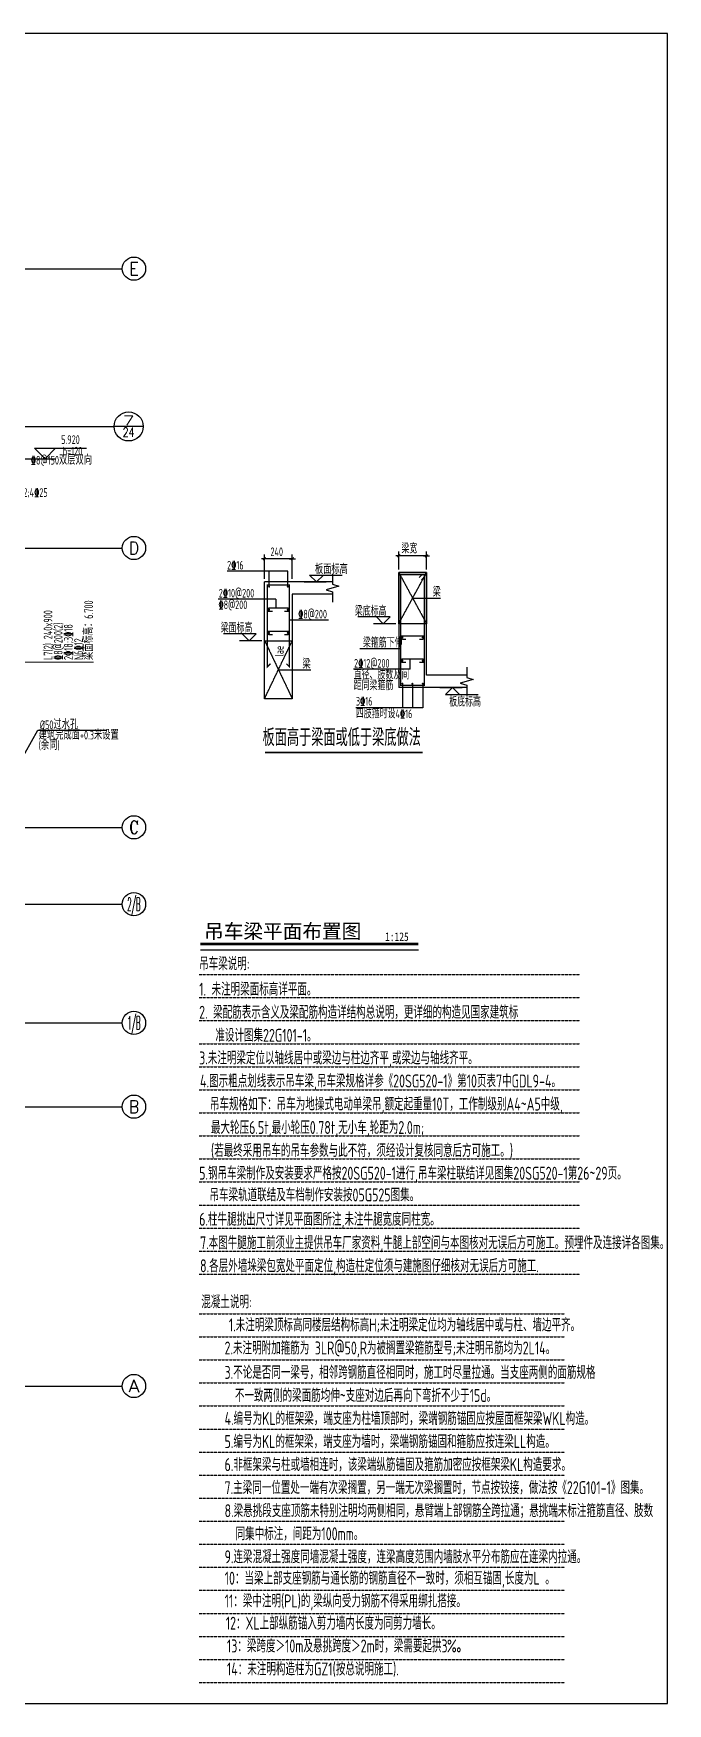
# Model space of a CAD drawing. Extents: x 254514 to 862351, y -189244 to 655075.
# Drawn here: x 371854 to 399076, y -7022 to 64728 of the extents above; entities that cross this region are included whole.
import ezdxf
from ezdxf.enums import TextEntityAlignment as Align

# ---------------------------------------------------------------- set-up
doc = ezdxf.new("R2010")
doc.units = 0
doc.header["$LTSCALE"] = 10
doc.linetypes.add('CENTER2', pattern=[1.125, 0.75, -0.125, 0.125, -0.125])
doc.linetypes.add('DASH', pattern=[0.35, 0.25, -0.1])
doc.layers.get('0').update_dxf_attribs({"linetype": 'CONTINUOUS'})
for name, color, linetype in [('AXIS_TEXT', 7, 'CONTINUOUS'), ('结-板-标注', 2, 'CONTINUOUS'), ('结-柱', 2, 'CONTINUOUS'), ('结-标注', 3, 'CONTINUOUS'), ('结-梁-X编号', 81, 'CONTINUOUS'), ('结-梁-Y编号', 201, 'CONTINUOUS'), ('结-详图-标注', 84, 'CONTINUOUS'), ('结-详图-轮廓', 7, 'CONTINUOUS'), ('结-详图-钢筋', 1, 'CONTINUOUS'), ('结-轴网', 10, 'CENTER2'), ('结-轴网-标注', 14, 'CONTINUOUS')]:
    doc.layers.add(name, color=color, linetype=linetype)
doc.layers.add('结-隐线', color=59, linetype='CONTINUOUS', plot=False)
doc.styles.add('$RECOVER_230518134739-11', font='txt')
doc.styles.add('-黑体', font='simhei.ttf', dxfattribs={"width": 0.7})
doc.styles.add('_TCH_AXIS', font='COMPLEX', dxfattribs={"bigfont": 'GBCBIG'})
doc.styles.add('_TCH_LABEL', font='COMPLEX', dxfattribs={"bigfont": 'GBCBIG'})
doc.styles.add('BW_Rein', font='tssdeng.shx', dxfattribs={"width": 0.7, "bigfont": 'hztxt-tsz.shx'})
doc.styles.add('COMPLEX', font='COMPLEX')
doc.styles.add('TSSD', font='tssdeng.shx', dxfattribs={"width": 0.7, "bigfont": 'tssdchn.shx'})
doc.styles.add('TSSD_Label', font='Tssdeng.shx', dxfattribs={"width": 0.7, "bigfont": 'hztxt.shx'})
doc.styles.add('TSSD_Rein', font='tssdeng.shx', dxfattribs={"width": 0.7, "bigfont": 'hztxt.shx'})

# ---------------------------------------------------------------- blocks, each defined once
blk = doc.blocks.new('_AXISO')
blk.add_circle((0, 0), 0.5)
at = {"layer": 'AXIS_TEXT', "style": 'COMPLEX', "width": 1.041667}
blk.add_attdef('A', text='', height=0.56, dxfattribs=at).set_placement((-0.25, -0.28), (0.25, -0.28), align=Align.FIT)
blk = doc.blocks.new('QZF-HY-CJ-01A')
at = {"layer": '结-轴网-标注'}
for p, q in [((96875, 48000), (101800, 48000)), ((96875, 36000), (101800, 36000)), ((96875, 24000), (101800, 24000)), ((96875, 20700), (101800, 20700)), ((96875, 15600), (101800, 15600)), ((96875, 12000), (101800, 12000)), ((96875, 0), (101800, 0))]:
    blk.add_line(p, q, dxfattribs=at)
ref = blk.add_blockref('_AXISO', (102300, 48000), dxfattribs=dict(at, xscale=1000, yscale=1000, zscale=1000))
ref.add_attrib('A', 'E', dxfattribs={"layer": 'AXIS_TEXT', "height": 557, "style": '_TCH_AXIS'}).set_placement((102088, 47722), (102512, 47722), align=Align.FIT)
ref = blk.add_blockref('_AXISO', (102300, 36000), dxfattribs=dict(at, xscale=1000, yscale=1000, zscale=1000))
ref.add_attrib('A', 'D', dxfattribs={"layer": 'AXIS_TEXT', "height": 544, "style": '_TCH_AXIS'}).set_placement((102080, 35728), (102520, 35728), align=Align.FIT)
ref = blk.add_blockref('_AXISO', (102300, 24000), dxfattribs=dict(at, xscale=1000, yscale=1000, zscale=1000))
ref.add_attrib('A', 'C', dxfattribs={"layer": 'AXIS_TEXT', "height": 570, "style": '_TCH_AXIS'}).set_placement((102097, 23715), (102503, 23715), align=Align.FIT)
ref = blk.add_blockref('_AXISO', (102300, 20700), dxfattribs=dict(at, xscale=1000, yscale=1000, zscale=1000))
ref.add_attrib('A', '2/B', dxfattribs={"layer": 'AXIS_TEXT', "height": 565.7, "style": '_TCH_AXIS', "width": 0.355932}).set_placement((102017, 20417), (102583, 20417), align=Align.FIT)
ref = blk.add_blockref('_AXISO', (102300, 15600), dxfattribs=dict(at, xscale=1000, yscale=1000, zscale=1000))
ref.add_attrib('A', '1/B', dxfattribs={"layer": 'AXIS_TEXT', "height": 565.7, "style": '_TCH_AXIS', "width": 0.388889}).set_placement((102017, 15317), (102583, 15317), align=Align.FIT)
ref = blk.add_blockref('_AXISO', (102300, 12000), dxfattribs=dict(at, xscale=1000, yscale=1000, zscale=1000))
ref.add_attrib('A', 'B', dxfattribs={"layer": 'AXIS_TEXT', "height": 544, "style": '_TCH_AXIS'}).set_placement((102080, 11728), (102520, 11728), align=Align.FIT)
ref = blk.add_blockref('_AXISO', (102300, 0), dxfattribs=dict(at, xscale=1000, yscale=1000, zscale=1000))
ref.add_attrib('A', 'A', dxfattribs={"layer": 'AXIS_TEXT', "height": 531, "style": '_TCH_AXIS'}).set_placement((102072, -266), (102528, -266), align=Align.FIT)
blk = doc.blocks.new('_DIMX')
blk.add_line((-150, 0), (150, 0))
at = {"const_width": 50}
blk.add_lwpolyline([(-70, -70), (70, 70)], dxfattribs=at)
blk = doc.blocks.new('板面高于梁面或低于梁底做法')
at = {"layer": '结-详图-标注'}
for p, q in [((0, 4140), (0, 4985)), ((959, 4835), (1, 4835)), ((960, 4140), (960, 4985)), ((4629, 4465), (4629, 5085)), ((5588, 4935), (4629, 4935)), ((5589, 4465), (5589, 5085)), ((803, 4409), (-1291, 4409)), ((160, 3875), (160, 4409)), ((803, 3875), (803, 4409)), ((5109, 3474), (6068, 3474)), ((395, 3439), (-1592, 3439)), ((395, 3439), (395, 3133)), ((2203, 2720), (860, 2720)), ((4701, 1723), (3294, 1723)), ((5024, 1020), (5024, 1374)), ((480, 1003), (1600, 1003)), ((5024, 1020), (3073, 1020)), ((4759, 525), (4759, -305)), ((5101, 520), (5101, -305)), ((5459, 525), (5459, -305)), ((5459, -305), (3149, -305))]:
    blk.add_line(p, q, dxfattribs=at)
at = {"layer": '结-详图-标注', "color": 93}
for p, q in [((1365, 4034), (2131, 4034)), ((4529, 2589), (3763, 2589)), ((-95, 2007), (-861, 2007)), ((6052, 395), (6818, 395))]:
    blk.add_line(p, q, dxfattribs=at)
for points in [[(2036, 4274), (1796, 4034), (1556, 4274), (2678, 4274)], [(3858, 2829), (4098, 2589), (4338, 2829), (3216, 2829)], [(-766, 2247), (-526, 2007), (-286, 2247), (-1408, 2247)], [(6722, 155), (6482, 395), (6242, 155), (7365, 155)]]:
    blk.add_lwpolyline(points, dxfattribs=at)
at = {"layer": '结-详图-标注', "ltscale": 0.6, "const_width": 35}
blk.add_lwpolyline([(5119, 520, -1), (5084, 520, -1)], format="xyb", close=True, dxfattribs=at)
at = {"layer": '结-详图-标注', "const_width": 56.2}
blk.add_lwpolyline([(15, -1850), (5450, -1850)], dxfattribs=at)
at = {"layer": '结-详图-轮廓'}
for p, q in [((4629, 4359), (4629, 395)), ((5589, 4359), (4629, 4359)), ((5589, 814), (5589, 4359)), ((2344, 4034), (0, 4034)), ((0, 0), (0, 4034)), ((960, 3614), (960, 0)), ((2344, 3614), (960, 3614)), ((6973, 814), (5589, 814)), ((960, 0), (0, 0)), ((6973, 395), (4629, 395))]:
    blk.add_line(p, q, dxfattribs=at)
at = {"layer": '结-详图-轮廓', "linetype": 'DASH'}
for p, q in [((4629, 2589), (5589, 4359)), ((4629, 4359), (5589, 2589)), ((0, 2017), (960, 0)), ((0, 0), (960, 2007))]:
    blk.add_line(p, q, dxfattribs=at)
at = {"layer": '结-详图-轮廓'}
for points in [[(2344, 4314), (2344, 3954), (2564, 3884), (2124, 3764), (2344, 3694), (2344, 3334)], [(6973, 1094), (6973, 735), (7193, 665), (6753, 545), (6973, 475), (6973, 115)]]:
    blk.add_lwpolyline(points, dxfattribs=at)
at = {"layer": '结-详图-轮廓', "linetype": 'DASH'}
for points in [[(5589, 2589), (4629, 2589), (4629, 4359), (5589, 4359)], [(960, 0), (0, 0), (0, 2007), (960, 2007)]]:
    blk.add_lwpolyline(points, close=True, dxfattribs=at)
at = {"layer": '结-详图-钢筋', "const_width": 45}
for points in [[(5333, 4185), (5435, 4286), (5516, 4286), (5516, 468), (4701, 468), (4701, 4286), (5516, 4286), (5516, 4205), (5415, 4103)], [(206, 1213), (100, 1107), (100, 3934), (860, 3934), (860, 1107), (754, 1213)]]:
    blk.add_lwpolyline(points, dxfattribs=at)
at = {"layer": '结-详图-钢筋', "const_width": 35}
for points in [[(143, 3875, 1), (178, 3875, 1)], [(786, 3875, 1), (821, 3875, 1)], [(143, 3075, 1), (178, 3075, 1)], [(786, 3075, 1), (821, 3075, 1)], [(143, 2275, 1), (178, 2275, 1)], [(786, 2275, 1), (821, 2275, 1)], [(4741, 2117, 1), (4776, 2117, 1)], [(5441, 2117, 1), (5476, 2117, 1)], [(4741, 1317, 1), (4776, 1317, 1)], [(5441, 1317, 1), (5476, 1317, 1)], [(4741, 525, 1), (4776, 525, 1)], [(5441, 525, 1), (5476, 525, 1)]]:
    blk.add_lwpolyline(points, format="xyb", close=True, dxfattribs=at)
at = {"layer": '结-详图-钢筋', "const_width": 45}
for points in [[(280, 3018), (160, 3018, -1), (160, 3133), (803, 3133, -1), (803, 3018), (683, 3018)], [(280, 2218), (160, 2218, -1), (160, 2333), (803, 2333, -1), (803, 2218), (683, 2218)], [(4879, 2059), (4759, 2059, -1), (4759, 2174), (5459, 2174, -1), (5459, 2059), (5339, 2059)], [(4879, 1259), (4759, 1259, -1), (4759, 1374), (5459, 1374, -1), (5459, 1259), (5339, 1259)]]:
    blk.add_lwpolyline(points, format="xyb", dxfattribs=at)
at = {"layer": '结-详图-标注', "xscale": 0.6999999992549419, "yscale": 0.6999999992549419, "zscale": 0.6999999992549419, "rotation": 180}
for p in [(0, 4835), (4629, 4935)]:
    blk.add_blockref('_DIMX', p, dxfattribs=at)
at = {"layer": '结-详图-标注', "xscale": 0.6999999992549419, "yscale": 0.6999999992549419, "zscale": 0.6999999992549419}
for p in [(960, 4835), (5589, 4935)]:
    blk.add_blockref('_DIMX', p, dxfattribs=at)
at = {"layer": '结-详图-标注', "style": 'TSSD', "width": 0.7}
for s, p in [('240', (640, 4926)), ('梁宽', (5268, 5026))]:
    blk.add_text(s, height=300, dxfattribs=at).set_placement(p, align=Align.RIGHT)
at = {"layer": '结-详图-标注', "width": 0.7}
for s, height, style, p in [('2\x8416', 300, 'TSSD', (-1287, 4463)), ('2\x8410@200', 300, 'TSSD', (-1575, 3497)), ('梁', 300, 'TSSD', (5805, 3528)), ('\x848@200', 300, 'TSSD', (-1587, 3096)), ('\x848@200', 300, 'TSSD', (1160, 2774)), ('梁箍筋下伸', 300, 'TSSD', (3395, 1777)), ('梁', 300, 'TSSD_Rein', (1309, 1045)), ('2\x8412@200', 300, 'TSSD', (3090, 1078)), ('距同梁箍筋', 300, 'TSSD', (3078, 304)), ('直径、肢数及间', 300, 'TSSD', (3078, 677)), ('3\x8416', 300, 'TSSD', (3153, -232)), ('四肢箍时设4\x8416', 300, 'TSSD', (3153, -666)), ('板面高于梁面或低于梁底做法', 600, 'TSSD_Rein', (-68, -1629))]:
    blk.add_text(s, height=height, dxfattribs=dict(at, style=style)).set_placement(p)
for s, style, p in [('板面标高', 'TSSD_Rein', (2309, 4503)), ('梁底标高', 'TSSD', (3662, 3058)), ('梁面标高', 'TSSD', (-962, 2477)), ('板底标高', 'TSSD', (6918, -75))]:
    blk.add_text(s, height=300, dxfattribs=dict(at, style=style)).set_placement(p, align=Align.MIDDLE)
at = {"layer": '结-详图-标注', "style": 'TSSD', "width": 0.7}
blk.add_text('lae', height=300, rotation=90, dxfattribs=at).set_placement((661, 1459))

msp = doc.modelspace()

# ---------------------------------------------------------------- linework, layer by layer
at = {"layer": '结-板-标注'}
for p, q in [((371230, 33341), (372045, 34794)), ((372045, 34794), (374981, 34794))]:
    msp.add_line(p, q, dxfattribs=at)
at = {"layer": '结-标注'}
for p, q in [((370827, 47843), (375316, 47843)), ((376566, 47843), (375316, 47843)), ((372352, 46453), (371902, 46903)), ((371902, 46903), (372802, 46903)), ((372352, 46453), (372802, 46903)), ((372802, 46903), (374128, 46903)), ((370643, 46453), (372381, 46453)), ((371954, 46453), (372802, 46453))]:
    msp.add_line(p, q, dxfattribs=at)
msp.add_circle((375941, 47843), 625, dxfattribs=at)
at = {"layer": '结-梁-X编号', "const_width": 124}
msp.add_lwpolyline([(379020, 25611), (388382, 25611)], dxfattribs=at)
at = {"layer": '结-梁-X编号'}
msp.add_lwpolyline([(379020, 25364), (388382, 25364)], dxfattribs=at)
at = {"layer": '结-梁-Y编号', "lineweight": 18}
msp.add_line((374427, 37710), (371450, 37710), dxfattribs=at)
at = {"layer": '结-隐线', "linetype": 'DASH'}
for p, q in [((378969, 24297), (395317, 24297)), ((378969, 23307), (395317, 23307)), ((378969, 22317), (395317, 22317)), ((378969, 21327), (395317, 21327)), ((378969, 20337), (395317, 20337)), ((378969, 19347), (395317, 19347)), ((378969, 18357), (395317, 18357)), ((378969, 17367), (395317, 17367)), ((378969, 16377), (395317, 16377)), ((378969, 16377), (395317, 16377)), ((378969, 15387), (395317, 15387)), ((378969, 14397), (395317, 14397)), ((378969, 13407), (395317, 13407)), ((378969, 12417), (395317, 12417)), ((378969, 11427), (395317, 11427)), ((378969, 9724), (394648, 9724)), ((378969, 8734), (394648, 8734)), ((378969, 7744), (394648, 7744)), ((378969, 6754), (394648, 6754)), ((378969, 5764), (394648, 5764)), ((378969, 4774), (394648, 4774)), ((378969, 3784), (394648, 3784)), ((378969, 2794), (394648, 2794)), ((378969, 1804), (394648, 1804)), ((378969, 814), (394648, 814)), ((378969, -176), (394648, -176)), ((378969, -176), (394648, -176)), ((378969, -1166), (394648, -1166)), ((378969, -2156), (394648, -2156)), ((378969, -3146), (394648, -3146)), ((378969, -4136), (394648, -4136)), ((378969, -5126), (394648, -5126)), ((378969, -6116), (394648, -6116))]:
    msp.add_line(p, q, dxfattribs=at)
at = {"layer": '结-隐线'}
msp.add_lwpolyline([(254514, -7022), (399076, -7022), (399076, 64728), (254514, 64728)], close=True, dxfattribs=at)

# ---------------------------------------------------------------- block references
at = {"layer": '结-柱', "linetype": 'Continuous', "xscale": 1.245, "yscale": 1.245, "zscale": 1.245}
msp.add_blockref('板面高于梁面或低于梁底做法', (381772, 36140), dxfattribs=at)
at = {"layer": '结-轴网'}
msp.add_blockref('QZF-HY-CJ-01A', (273870, 6621), dxfattribs=at)

# ---------------------------------------------------------------- texts
at = {"layer": '结-板-标注', "style": 'TSSD_Rein', "width": 0.7}
for s, p in [('%%c50过水孔', (372130, 34840)), ('建筑完成面+0.3米设置', (372080, 34394)), ('(余同)', (372080, 33953))]:
    msp.add_text(s, height=375, dxfattribs=at).set_placement(p)
at = {"layer": '结-标注', "style": '_TCH_LABEL'}
for s, height, width, p, p2 in [('7', 402, 1.875, (375689, 47893), (376192, 47893)), ('24', 402.5, 0.729167, (375689, 47390), (376192, 47390))]:
    msp.add_text(s, height=height, dxfattribs=dict(at, width=width)).set_placement(p, p2, align=Align.FIT)
at = {"layer": '结-标注', "style": 'TSSD_Label', "width": 0.7}
for s, p in [('5.920', (373844, 46978)), ('%%1328@150双层双向', (374369, 46093)), ('h=120', (373953, 46481))]:
    msp.add_text(s, height=375, dxfattribs=at).set_placement(p, align=Align.BOTTOM_RIGHT)
at = {"layer": '结-梁-X编号', "lineweight": 18, "style": 'BW_Rein', "width": 0.7}
msp.add_text('10%%13225 4/4/2;4%%13225', height=375, dxfattribs=at).set_placement((369620, 44817))
at = {"layer": '结-梁-X编号', "style": '-黑体'}
msp.add_text('吊车梁平面布置图', height=618.8, dxfattribs=at).set_placement((379179, 25849))
at = {"layer": '结-梁-X编号', "style": '$RECOVER_230518134739-11', "width": 0.8}
msp.add_text('1:125', height=371.3, dxfattribs=at).set_placement((386953, 25736))
at = {"layer": '结-梁-X编号', "color": 54, "style": 'TSSD_Rein', "width": 0.7}
for s, height, p in [('吊车梁说明:', 556.9, (378969, 24483)), ('1. 未注明梁面标高详平面。', 556.88, (378969, 23388)), ('2. 梁配筋表示含义及梁配筋构造详结构总说明，更详细的构造见国家建筑标', 556.88, (378969, 22398)), ('准设计图集22G101-1。', 556.88, (379665, 21408)), ('3.未注明梁定位以轴线居中或梁边与柱边齐平,或梁边与轴线齐平。', 556.88, (378969, 20435)), ('4.图示粗点划线表示吊车梁,吊车梁规格详参《20SG520-1》第10页表7中GDL9-4。', 556.88, (379005, 19445)), ('吊车规格如下：吊车为地操式电动单梁吊,额定起重量10T，工作制级别A4~A5中级,', 556.88, (379431, 18455)), ('最大轮压6.5t,最小轮压0.78t,无小车,轮距为2.0m;', 556.88, (379476, 17448)), ('(若最终采用吊车的吊车参数与此不符，须经设计复核同意后方可施工。)', 556.88, (379476, 16458)), ('5.钢吊车梁制作及安装要求严格按20SG520-1进行,吊车梁柱联结详见图集20SG520-1第26~29页。', 556.88, (378969, 15485)), ('吊车梁轨道联结及车档制作安装按05G525图集。', 556.88, (379412, 14551)), ('6.柱牛腿挑出尺寸详见平面图所注,未注牛腿宽度同柱宽。', 556.88, (378969, 13505)), ('7.本图牛腿施工前须业主提供吊车厂家资料,牛腿上部空间与本图核对无误后方可施工。预埋件及连接详各图集。', 556.88, (379008, 12498)), ('8.各层外墙垛梁包宽处平面定位,构造柱定位须与建施图仔细核对无误后方可施工.', 556.88, (379008, 11508)), ('混凝土说明:', 556.9, (379059, 9956)), ('     1.未注明梁顶标高同楼层结构标高H;未注明梁定位均为轴线居中或与柱、墙边平齐。', 556.88, (379059, 8966)), ('2.未注明附加箍筋为 3LR@50,R为被搁置梁箍筋型号;未注明吊筋均为2L14。', 556.88, (380059, 7976)), ('3.不论是否同一梁号，相邻跨钢筋直径相同时，施工时尽量拉通。当支座两侧的面筋规格', 556.88, (380059, 6926)), ('不一致两侧的梁面筋均伸~支座对边后再向下弯折不少于15d。', 556.88, (380504, 5936)), ('4.编号为KL的框架梁，端支座为柱墙顶部时，梁端钢筋锚固应按屋面框架梁WKL构造。', 556.88, (380059, 4946)), ('5.编号为KL的框架梁，端支座为墙时，梁端钢筋锚固和箍筋应按连梁LL构造。', 556.88, (380059, 3956)), ('6.非框架梁与柱或墙相连时，该梁端纵筋锚固及箍筋加密应按框架梁KL构造要求。', 556.88, (380059, 2966)), ('8.梁悬挑段支座顶筋未特别注明均两侧相同，悬臂端上部钢筋全跨拉通；悬挑端未标注箍筋直径、肢数', 556.88, (380059, 986)), ('同集中标注，间距为100mm。', 556.88, (380532, -4)), ('9.连梁混凝土强度同墙混凝土强度，连梁高度范围内墙肢水平分布筋应在连梁内拉通。', 556.88, (380059, -994)), ('LE', 216.6, (393167, -913)), ('10：当梁上部支座钢筋与通长筋的钢筋直径不一致时，须相互锚固,长度为L 。', 556.88, (380065, -1913)), ('11：梁中注明(PL)的,梁纵向受力钢筋不得采用绑扎搭接。', 556.88, (380063, -2891)), ('12：XL上部纵筋锚入剪力墙内长度为同剪力墙长。', 556.88, (380112, -3847)), ('13：梁跨度＞10m及悬挑跨度＞2m时，梁需要起拱3‰', 556.88, (380161, -4825)), ('14：未注明构造柱为GZ1(按总说明施工).', 556.88, (380161, -5815))]:
    msp.add_text(s, height=height, dxfattribs=at).set_placement(p)
at = {"layer": '结-梁-X编号', "color": 4, "style": 'TSSD_Rein', "width": 0.7}
msp.add_text('7.主梁同一位置处一端有次梁搁置，另一端无次梁搁置时，节点按铰接，做法按《22G101-1》图集。', height=556.88, dxfattribs=at).set_placement((380059, 1976))
at = {"layer": '结-梁-Y编号', "color": 6, "style": 'BW_Rein', "width": 0.7}
msp.add_text('L7(2) 240x900', height=375, rotation=90, dxfattribs=at).set_placement((372669, 37810))
at = {"layer": '结-梁-Y编号', "lineweight": 18, "style": 'BW_Rein', "width": 0.7}
for s, p in [('梁面标高：6.700', (374412, 37810)), ('%%1328@200(2)', (373105, 37810)), ('2%%13218;3%%13218', (373541, 37810)), ('N6%%13212', (373976, 37810))]:
    msp.add_text(s, height=375, rotation=90, dxfattribs=at).set_placement(p)

doc.saveas('drawing.dxf')
